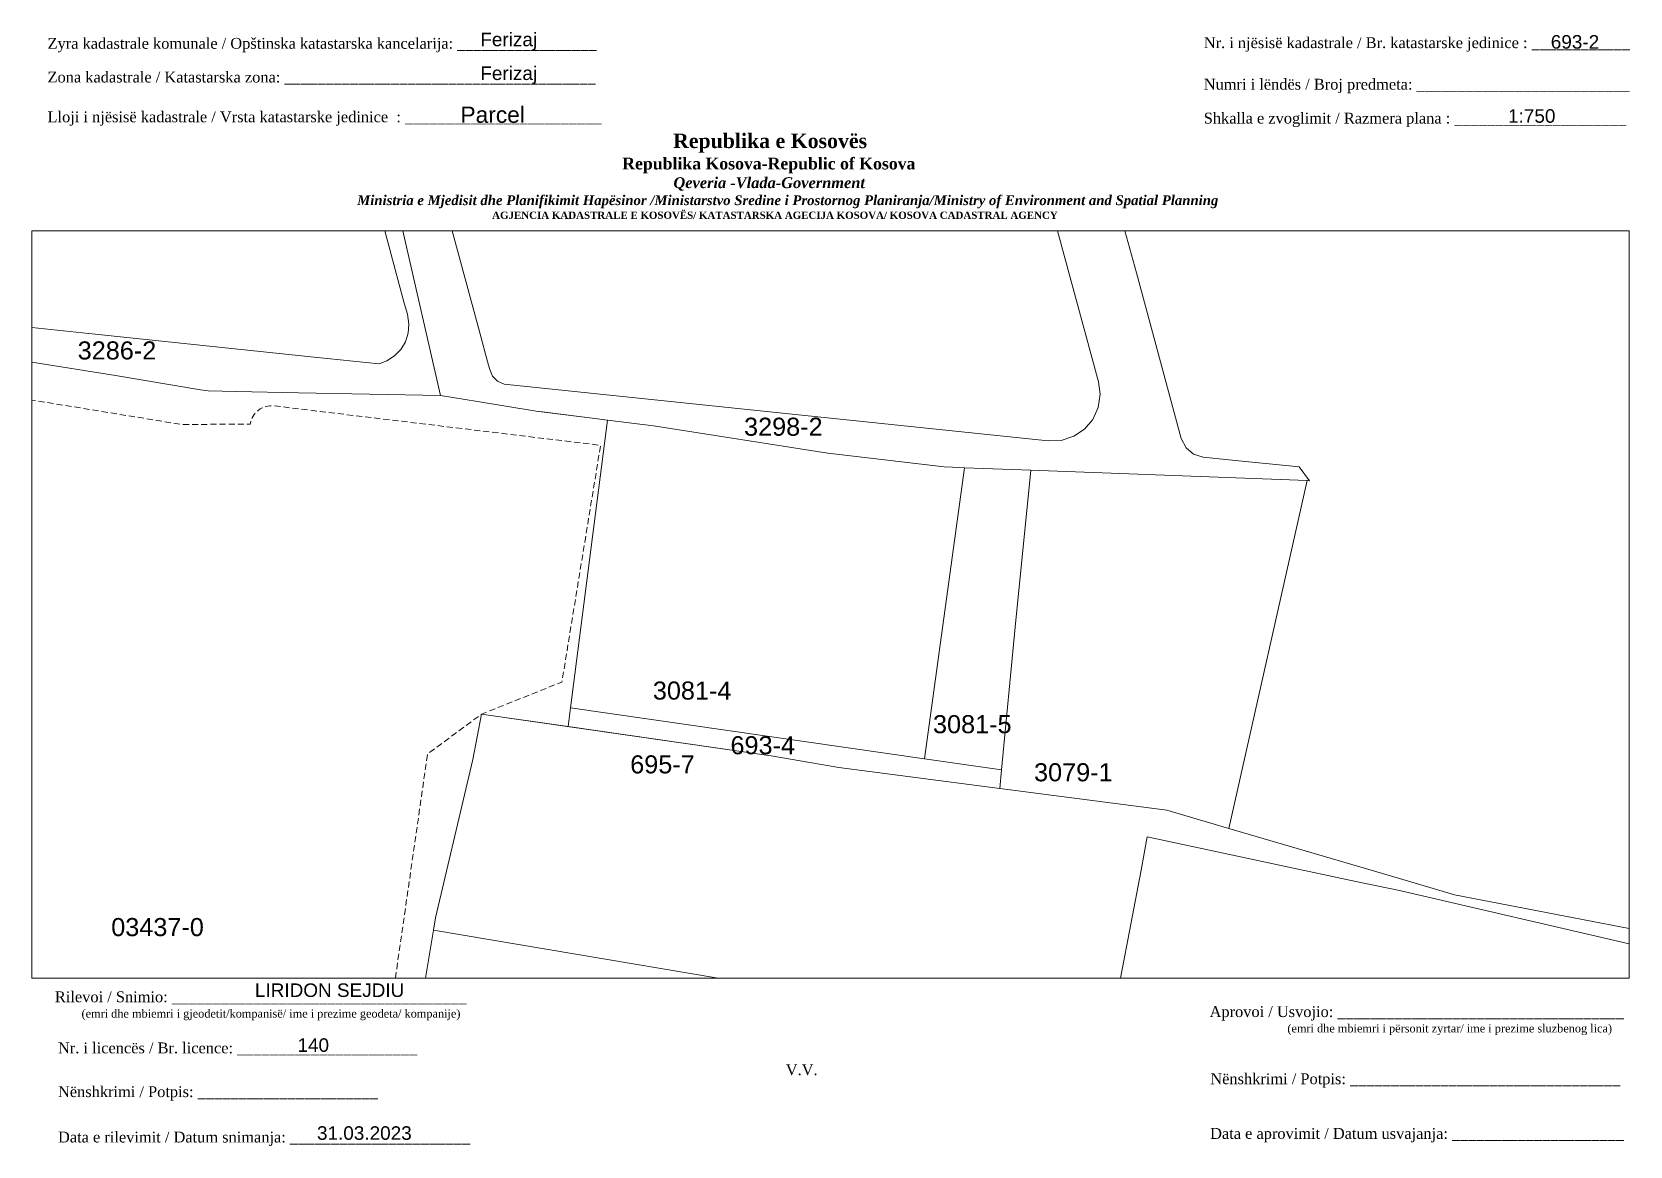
# Paper-space layout '693-2' of a CAD drawing. Header units: metres, sheet in millimetres. Extents: x 0 to 295, y 2 to 207.
# The model-space entities are those that its viewports show. They can reach past a viewport. Long polylines and large blocks are cut down to what shows.
import ezdxf

# ---------------------------------------------------------------- set-up
doc = ezdxf.new("R2010")
doc.units = ezdxf.units.M
doc.linetypes.add('DASHED', pattern=[0.75, 0.5, -0.25])
doc.layers.get('0').update_dxf_attribs({"lineweight": 0})
for name, color, linetype, lineweight in [('Korniza e jashtme', 7, 'Continuous', 0), ('Ndarjet', 1, 'Continuous', 0), ('Nr-Kojshi', 251, 'Continuous', 0), ('Parc-Kojshi', 251, 'Continuous', 0), ('Parc-Re', 7, 'Continuous', 0), ('ParcRePo', 7, 'Continuous', 0), ('shenderrimi', 3, 'Continuous', 0)]:
    doc.layers.add(name, color=color, linetype=linetype, lineweight=lineweight)
doc.styles.get("Standard").update_dxf_attribs({"font": 'arial.ttf'})

msp = doc.modelspace()

# ---------------------------------------------------------------- linework, layer by layer
at = {"layer": 'Ndarjet', "flags": 128}
msp.add_lwpolyline([(7511461.72, 4692321.41), (7511461.39, 4692318.82)], dxfattribs=at)
at = {"layer": 'Parc-Kojshi', "flags": 128}
for points in [[(7511537.36, 4692391.24), (7511540, 4692381.57), (7511546.21, 4692358.67), (7511546.88, 4692357.37), (7511547.92, 4692356.51), (7511549.22, 4692356.11), (7511552.77, 4692355.74), (7511562.53, 4692354.74), (7511563.96, 4692352.81), (7511563.64, 4692352.88), (7511525.4, 4692354.28), (7511516.22, 4692354.63), (7511514.57, 4692354.69), (7511513.4, 4692354.73), (7511497.29, 4692356.64), (7511473.17, 4692360.4), (7511466.85, 4692361.2), (7511465.09, 4692361.42), (7511457.83, 4692362.34), (7511456.97, 4692362.45), (7511448.83, 4692363.77), (7511443.74, 4692364.6), (7511434.9, 4692403.06)], [(7511430.34, 4692442.71), (7511448.97, 4692373.99), (7511449.54, 4692371.88), (7511449.96, 4692370.32), (7511450.37, 4692368.8), (7511450.53, 4692368.2), (7511450.92, 4692367.29), (7511451.63, 4692366.58), (7511452.54, 4692366.19), (7511527.81, 4692358.34), (7511529.61, 4692358.41), (7511531.34, 4692358.97), (7511532.82, 4692359.96), (7511533.97, 4692361.31), (7511534.72, 4692362.96), (7511534.99, 4692364.81), (7511534.76, 4692366.51), (7511508.37, 4692463.86)], [(7511381.38, 4692374.62), (7511395.94, 4692373.1), (7511426.25, 4692369.94), (7511435.22, 4692369), (7511436.29, 4692369.39), (7511437.36, 4692370.09), (7511438.22, 4692370.98), (7511438.86, 4692372.06), (7511439.24, 4692373.25), (7511439.34, 4692374.49), (7511439.14, 4692375.87), (7511438.71, 4692377.4), (7511421.67, 4692440.29)], [(7511434.9, 4692403.06), (7511443.74, 4692364.6), (7511424.06, 4692365), (7511415.47, 4692365.18), (7511411.58, 4692365.25), (7511410.53, 4692365.42), (7511398.76, 4692367.39), (7511367.25, 4692372.38)], [(7511497.29, 4692356.64), (7511513.4, 4692354.73), (7511514.57, 4692354.69), (7511516.22, 4692354.63), (7511510.7, 4692314.38), (7511510.7, 4692314.37), (7511461.72, 4692321.41), (7511466.85, 4692361.2), (7511473.17, 4692360.4), (7511497.29, 4692356.64)], [(7511525.4, 4692354.28), (7511523.21, 4692332.57), (7511521.34, 4692312.84), (7511510.7, 4692314.37), (7511510.7, 4692314.38), (7511516.22, 4692354.63), (7511525.4, 4692354.28)], [(7511544.23, 4692307.25), (7511521.1, 4692310.25), (7511521.34, 4692312.84), (7511523.21, 4692332.57), (7511525.4, 4692354.28), (7511563.64, 4692352.88), (7511552.81, 4692304.73), (7511544.23, 4692307.25)], [(7511632.17, 4692283.22), (7511630.14, 4692283.7), (7511576.39, 4692296.18), (7511570.36, 4692297.39), (7511541.51, 4692303.58), (7511540.66, 4692298.99), (7511536.08, 4692275.04), (7511487.23, 4692283.19), (7511442.75, 4692290.68), (7511443.03, 4692292.38), (7511448.2, 4692314.28), (7511449.4, 4692320.55), (7511489.45, 4692314.77), (7511498.81, 4692313.15), (7511521.1, 4692310.25), (7511544.23, 4692307.25), (7511552.81, 4692304.73), (7511570.9, 4692299.42), (7511573.25, 4692298.73), (7511576.4, 4692297.81), (7511584.01, 4692295.58), (7511632.38, 4692286.2), (7511632.17, 4692283.22)], [(7511445.72, 4692263.63), (7511438.72, 4692265.22), (7511438.79, 4692267.09), (7511442.75, 4692290.68), (7511487.23, 4692283.19), (7511536.08, 4692275.04), (7511531.91, 4692254.02), (7511530.78, 4692248.79), (7511511.1, 4692252.37), (7511482.67, 4692257.27), (7511482.31, 4692257.33), (7511465.96, 4692260.2), (7511452.09, 4692262.62), (7511445.72, 4692263.63)]]:
    msp.add_lwpolyline(points, dxfattribs=at)
msp.add_lwpolyline([(7511461.72, 4692321.41), (7511461.39, 4692318.82), (7511489.45, 4692314.77), (7511498.81, 4692313.15), (7511521.1, 4692310.25), (7511521.34, 4692312.84), (7511510.7, 4692314.37)], close=True, dxfattribs=at)
at = {"layer": 'ParcRePo', "flags": 128}
msp.add_lwpolyline([(7511367.25, 4692372.38), (7511398.76, 4692367.39), (7511410.53, 4692365.42), (7511411.58, 4692365.25), (7511415.47, 4692365.18), (7511424.06, 4692365), (7511443.74, 4692364.6), (7511448.83, 4692363.77), (7511456.97, 4692362.45), (7511465.09, 4692361.42), (7511466.85, 4692361.2), (7511461.72, 4692321.41), (7511461.39, 4692318.82), (7511449.4, 4692320.55), (7511448.2, 4692314.28), (7511443.03, 4692292.38), (7511442.75, 4692290.68), (7511438.79, 4692267.09)], dxfattribs=at)
at = {"layer": 'shenderrimi', "linetype": 'DASHED', "ltscale": 3, "flags": 128}
msp.add_lwpolyline([(7511361.92, 4692192.38), (7511362.72, 4692196.9), (7511389.33, 4692195.31), (7511397.16, 4692194.84), (7511396.57, 4692188.65, 0.394124), (7511397.82, 4692187.03), (7511422.03, 4692183.08), (7511433.19, 4692254.16), (7511441.93, 4692315.04), (7511449.4, 4692320.55), (7511460.52, 4692324.99), (7511465.87, 4692357.73), (7511420.72, 4692363.18, 0.401993), (7511417.4, 4692360.67), (7511407.99, 4692360.6), (7511372.15, 4692366.44, 0.424657), (7511365.28, 4692361.31), (7511364.9, 4692358.96), (7511362.65, 4692338.71), (7511360.43, 4692317.86)], format="xyb", dxfattribs=at)

# ---------------------------------------------------------------- texts
at = {"layer": 'Nr-Kojshi'}
for s, p in [('3286-2', (7511393.53, 4692369.6)), ('3298-2', (7511485.72, 4692359.05)), ('3081-4', (7511473.1, 4692322.56)), ('3081-5', (7511511.86, 4692317.91)), ('693-4', (7511483.84, 4692315)), ('695-7', (7511469.97, 4692312.35)), ('3079-1', (7511525.84, 4692311.26))]:
    msp.add_text(s, height=2.5, dxfattribs=at).set_placement(p)
at = {"layer": 'Parc-Re'}
msp.add_text('03437-0', height=2.5, dxfattribs=at).set_placement((7511398.17, 4692289.85))

psp = doc.layouts.new('693-2')

# ---------------------------------------------------------------- texts
for s, p in [('693-2', (280.34, 204.15)), ('LIRIDON SEJDIU ', (41.3, 29.28)), ('140', (49.15, 19.16)), ('31.03.2023', (52.75, 2.94))]:
    psp.add_text(s, height=2.5).set_placement(p)
for s, insert, char_height, width, attachment_point in [('Ferizaj', (88.12, 205.47), 2.5, 9.9735, 5), ('{\\fTimes New Roman|b0|i0|c0|p18;Nr. i njësisë kadastrale / Br. katastarske jedinice : ____________}', (216.33, 206.25), 2, 79.9484, 1), ('{\\fTimes New Roman|b0|i0|c0|p18;Zyra kadastrale komunale / Opštinska katastarska kancelarija: _________________}', (3.05, 206.13), 2, 100.6873, 1), ('Ferizaj', (88.12, 199.24), 2.5, 9.9735, 5), ('{\\fTimes New Roman|b0|i0|c0|p18;Zona kadastrale / Katastarska zona: ______________________________________}', (3.05, 199.91), 2, 100.6873, 1), ('{\\fTimes New Roman|b0|i0|c0|p18;Numri i lëndës / Broj predmeta: __________________________}', (216.33, 198.59), 2, 79.9484, 1), ('{\\fTimes New Roman|b0|i0|c0|p18;Lloji i njësisë kadastrale / Vrsta katastarske jedinice  : ________________________}', (3.05, 192.58), 2, 100.6873, 1), ('{\\fArial|b0|i0|c0|p34;Parcel}', (85.16, 191.95), 3, 11.2939, 5), ('{\\fTimes New Roman|b0|i0|c0|p18;Shkalla e zvoglimit / Razmera plana : _____________________}', (216.33, 192.34), 2, 79.9484, 1), ('1:750', (276.83, 191.72), 2.5, 10.1784, 5), ('\\pi77.297;{\\fBook Antiqua|b1|i0|c0|p18;\\H1.333x;Republika e Kosovës\\fTimes New Roman|b1|i0|c0|p18;\\P\\pi67.927;\\fBook Antiqua|b1|i0|c0|p18;\\H0.8125x;Republika Kosova-Republic of Kosova\\fTimes New Roman|b1|i0|c0|p18;\\P\\pi77.378;\\fBook Antiqua|b1|i1|c0|p18;\\H0.9233x;Qeveria -Vlada-Government \\P\\pi13.032,l6,t23.033;\\fTimes New Roman|b1|i1|c0|p18;\\H0.9x;Ministria e Mjedisit dhe Planifikimit Hapësinor /Ministarstvo Sredine i Prostornog Planiranja/Ministry of Environment and Spatial Planning\\P\\pi43.931,l0,tz;\\fBook Antiqua|b1|i0|c0|p18;\\H0.7406x;AGJENCIA KADASTRALE E KOSOVËS/ KATASTARSKA AGECIJA KOSOVA/ KOSOVA CADASTRAL AGENCY}', (41.13, 188.49), 2, 191.8237, 1), ('{\\fTimes New Roman|b0|i0|c0|p18;Rilevoi / Snimio: ____________________________________\\P     \\H0.75x;(emri dhe mbiemri i gjeodetit/kompanisë/ ime i prezime geodeta/ kompanije)}', (42.38, 27.65), 2, 74.7958, 5), ('{\\fTimes New Roman|b0|i0|c0|p18; Aprovoi / Usvojio: ___________________________________\\P                    \\H0.75x;(emri dhe mbiemri i përsonit zyrtar/ ime i prezime sluzbenog lica)}', (216.65, 27.58), 2, 83.344, 1), ('{\\fTimes New Roman|b0|i0|c0|p18;Nr. i licencës / Br. licence: ______________________\\P                                }', (4.98, 20.89), 2, 83.344, 1), ('{\\fTimes New Roman|b0|i0|c0|p18;V.V.                                 }', (142.16, 15.84), 2, 5.7076, 5), ('{\\fTimes New Roman|b0|i0|c0|p18; Nënshkrimi / Potpis: _________________________________}', (216.79, 15.2), 2, 83.344, 1), ('{\\fTimes New Roman|b0|i0|c0|p18;Nënshkrimi / Potpis: ______________________\\P                                 }', (4.98, 12.82), 2, 83.344, 1), ('{\\fTimes New Roman|b0|i0|c0|p18;Data e rilevimit / Datum snimanja: ______________________\\P                                 }', (4.98, 4.45), 2, 83.344, 1), ('{\\fTimes New Roman|b0|i0|c0|p18; Data e aprovimit / Datum usvajanja: _____________________}', (216.74, 5.12), 2, 83.344, 1)]:
    psp.add_mtext(s, dxfattribs=dict(insert=insert, char_height=char_height, width=width, attachment_point=attachment_point))

# ---------------------------------------------------------------- viewports
at = {"layer": 'Korniza e jashtme', "view_target_point": (370776.43, 310629.57)}
psp.add_viewport(center=(147.49, 101.65), size=(294.64, 137.7713), view_center_point=(7140721.26, 4381706.14), view_height=103.3285, dxfattribs=at)

doc.saveas('drawing.dxf')
